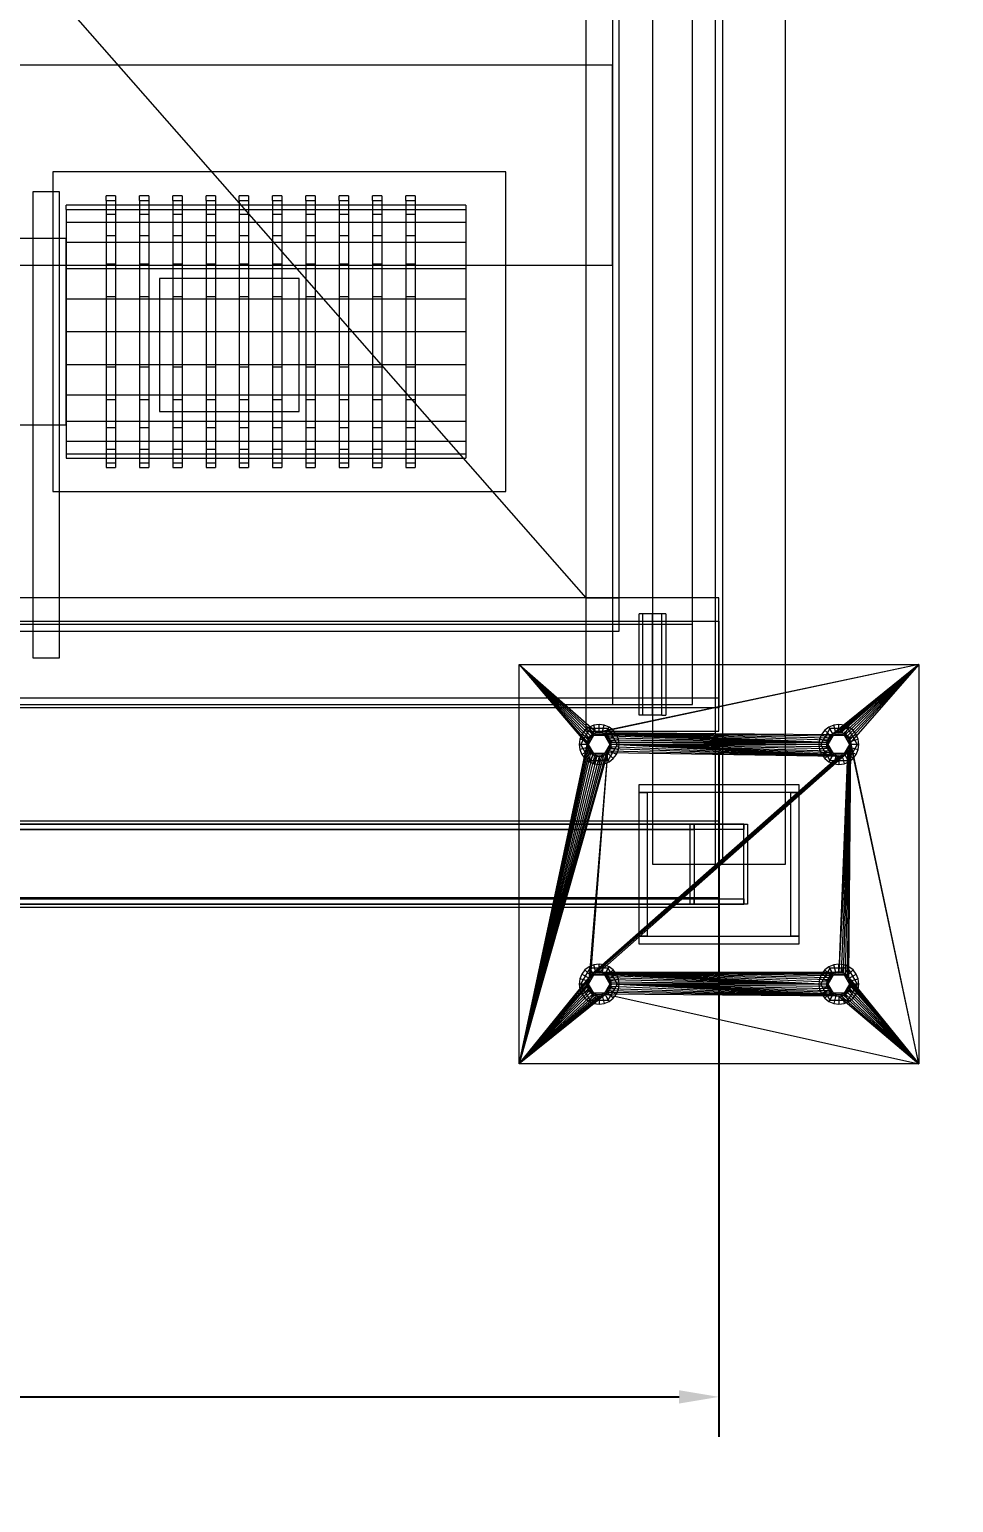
# Model space of a CAD drawing. Header units: millimetres. Extents: x -191664 to 191490, y -197311 to 10263.
# Drawn here: x 1332 to 2026, y -70429 to -69323 of the extents above; entities that cross this region are included whole.
import ezdxf

# ---------------------------------------------------------------- set-up
doc = ezdxf.new("R2010")
doc.units = ezdxf.units.MM
for name, color, linetype, lineweight in [('COTAS_O', 1, 'Continuous', 0), ('DET_dosificador_superior', 7, 'Continuous', 0), ('R15_COTAS_TRANSPORTE_P', 1, 'Continuous', 0)]:
    doc.layers.add(name, color=color, linetype=linetype, lineweight=lineweight)
doc.dimstyles.new('PLANTA_20', dxfattribs={"dimtxt": 50, "dimasz": 30, "dimexe": 30, "dimexo": 16, "dimgap": 20, "dimtad": 1, "dimtih": 1, "dimtoh": 1, "dimdec": 1, "dimzin": 0, "dimdsep": 46, "dimcen": 0.09, "dimadec": 0, "dimazin": 0, "dimtfac": 1, "dimtdec": 4, "dimtofl": 0, "dimtmove": 0, "dimatfit": 3, "dimfxl": 1, "dimtolj": 1, "dimtzin": 0, "dimarcsym": 0})

# ---------------------------------------------------------------- blocks, each defined once
blk = doc.blocks.new('*D53')
at = {"layer": 'COTAS_O', "color": 0, "lineweight": -2, "transparency": 16777216}
for p, q in [((150, -69866), (150, -70380)), ((1850, -69866), (1850, -70380)), ((180, -70350), (1820, -70350))]:
    blk.add_line(p, q, dxfattribs=at)
at = {"layer": 'COTAS_O', "color": 0, "transparency": 16777216}
for points in [[(180, -70345), (180, -70355), (150, -70350)], [(1820, -70345), (1820, -70355), (1850, -70350)]]:
    blk.add_solid(points, dxfattribs=at)
at = {"layer": 'Defpoints', "color": 0, "transparency": 16777216}
for p in [(150, -69850), (1850, -69850), (1850, -70350)]:
    blk.add_point(p, dxfattribs=at)
blk = doc.blocks.new('*D133')
at = {"layer": 'Defpoints', "color": 0, "transparency": 16777216}
for p in [(439.7, -194148), (217.9, -194406.1), (-500, -194490), (-500, -194490), (500, -194490)]:
    blk.add_point(p, dxfattribs=at)
at = {"layer": 'R15_COTAS_TRANSPORTE_P', "color": 0, "lineweight": -2, "transparency": 16777216}
blk.add_arc((-500, -194490), 722.8, 2.3783, 17.6217, dxfattribs=at)
at = {"layer": 'R15_COTAS_TRANSPORTE_P', "color": 0, "transparency": 16777216}
for points in [[(184.1, -194272.8), (193.6, -194269.6), (179.2, -194242.8)], [(227.1, -194459.9), (217.2, -194460.1), (222.8, -194490)]]:
    blk.add_solid(points, dxfattribs=at)

msp = doc.modelspace()

# ---------------------------------------------------------------- linework, layer by layer
at = {"layer": 'DET_dosificador_superior', "color": 8, "true_color": 0x667b86}
for p, q in [((1800, -68050), (1800, -69950)), ((1847.2, -68050), (1847.2, -69950)), ((1852.8, -69950), (1852.8, -68050)), ((1900, -69950), (1900, -68050)), ((150, -69767.5), (1850, -69767.5)), ((1850, -69767.5), (1850, -69832.5)), ((150, -69825), (1850, -69825)), ((1850, -69825), (1850, -69832.5)), ((1850, -69832.5), (150, -69832.5)), ((1790, -69896), (1790, -69890)), ((1790, -69890), (1910, -69890)), ((1910, -69890), (1910, -69896)), ((1910, -69896), (1790, -69896)), ((1790, -70004), (1790, -69896)), ((1790, -69896), (1796, -69896)), ((1796, -69896), (1796, -70004)), ((1904, -70004), (1904, -69896)), ((1904, -69896), (1910, -69896)), ((1910, -69896), (1910, -70004)), ((1828.48, -69920), (128.48, -69920)), ((131.35, -69920), (1831.35, -69920)), ((131.35, -69924), (1831.35, -69924)), ((150, -69917.5), (1850, -69917.5)), ((1868.65, -69920), (168.65, -69920)), ((1868.65, -69924), (168.65, -69924)), ((171.52, -69920), (1871.52, -69920)), ((1828.48, -69980), (1828.48, -69920)), ((1828.48, -69920), (1831.35, -69920)), ((1831.35, -69920), (1831.35, -69980)), ((1831.35, -69924), (1831.35, -69920)), ((1831.35, -69920), (1868.65, -69920)), ((1868.65, -69924), (1831.35, -69924)), ((1850, -69917.5), (1850, -69982.5)), ((1868.65, -69980), (1868.65, -69920)), ((1868.65, -69920), (1871.52, -69920)), ((1868.65, -69920), (1868.65, -69924)), ((1871.52, -69920), (1871.52, -69980)), ((1800, -69950), (1900, -69950)), ((1847.2, -69950), (1852.8, -69950)), ((128.48, -69980), (1828.48, -69980)), ((1831.35, -69976), (131.35, -69976)), ((1831.35, -69980), (131.35, -69980)), ((150, -69975), (1850, -69975)), ((1850, -69982.5), (150, -69982.5)), ((168.65, -69976), (1868.65, -69976)), ((168.65, -69980), (1868.65, -69980)), ((1871.52, -69980), (171.52, -69980)), ((1831.35, -69980), (1828.48, -69980)), ((1831.35, -69980), (1831.35, -69976)), ((1831.35, -69976), (1868.65, -69976)), ((1868.65, -69980), (1831.35, -69980)), ((1850, -69975), (1850, -69982.5)), ((1868.65, -69976), (1868.65, -69980)), ((1871.52, -69980), (1868.65, -69980)), ((1790, -70010), (1790, -70004)), ((1790, -70004), (1910, -70004)), ((1796, -70004), (1790, -70004)), ((1910, -70004), (1904, -70004)), ((1910, -70004), (1910, -70010)), ((1910, -70010), (1790, -70010))]:
    msp.add_line(p, q, dxfattribs=at)
at = {"layer": 'DET_dosificador_superior', "color": 253, "true_color": 0x9caaa6}
for p, q in [((1770, -68230), (1770, -69770)), ((1830, -69770), (1830, -68230)), ((1750, -68250), (1750, -69750)), ((1775, -69750), (1775, -68250)), ((1250, -69180), (1750, -69750)), ((1770, -69350), (230, -69350)), ((1770, -69500), (1770, -69350)), ((1690, -69430), (1350, -69430)), ((1350, -69430), (1350, -69670)), ((1690, -69670), (1690, -69430)), ((230, -69500), (1770, -69500)), ((1350, -69670), (1690, -69670)), ((1775, -69750), (225, -69750)), ((1750, -69750), (250, -69750)), ((1850, -69750), (1750, -69750)), ((1750, -69750), (1750, -69850)), ((1750, -69750), (1775, -69750)), ((1775, -69775), (1775, -69750)), ((1850, -69850), (1850, -69750)), ((1770, -69770), (230, -69770)), ((1830, -69770), (1770, -69770)), ((1770, -69770), (1770, -69830)), ((1792.93, -69762), (1790, -69762)), ((1790, -69838), (1790, -69762)), ((1800, -69762), (1792.93, -69762)), ((1792.93, -69838), (1792.93, -69762)), ((1807.07, -69762), (1800, -69762)), ((1800, -69838), (1800, -69762)), ((1810, -69762), (1807.07, -69762)), ((1807.07, -69838), (1807.07, -69762)), ((1810, -69762), (1810, -69838)), ((1830, -69830), (1830, -69770)), ((225, -69775), (1775, -69775)), ((230, -69830), (1770, -69830)), ((1770, -69830), (1830, -69830)), ((1792.93, -69838), (1790, -69838)), ((1800, -69838), (1792.93, -69838)), ((1807.07, -69838), (1800, -69838)), ((1807.07, -69838), (1810, -69838)), ((1750, -69850), (1850, -69850))]:
    msp.add_line(p, q, dxfattribs=at)
at = {"layer": 'DET_dosificador_superior', "color": 132, "true_color": 0x06bec7}
for p, q in [((1355, -69445), (1335, -69445)), ((1335, -69445), (1335, -69795)), ((1355, -69795), (1355, -69445)), ((1390, -69451.48), (1390, -69448)), ((1397, -69448), (1390, -69448)), ((1390, -69451.48), (1390, -69461.67)), ((1390, -69451.48), (1397, -69451.48)), ((1397, -69448), (1397, -69451.48)), ((1397, -69451.48), (1397, -69461.67)), ((1415, -69451.48), (1415, -69448)), ((1422, -69448), (1415, -69448)), ((1415, -69451.48), (1415, -69461.67)), ((1415, -69451.48), (1422, -69451.48)), ((1422, -69448), (1422, -69451.48)), ((1422, -69451.48), (1422, -69461.67)), ((1440, -69451.48), (1440, -69448)), ((1447, -69448), (1440, -69448)), ((1440, -69451.48), (1440, -69461.67)), ((1440, -69451.48), (1447, -69451.48)), ((1447, -69448), (1447, -69451.48)), ((1447, -69451.48), (1447, -69461.67)), ((1465, -69451.48), (1465, -69448)), ((1472, -69448), (1465, -69448)), ((1465, -69451.48), (1465, -69461.67)), ((1465, -69451.48), (1472, -69451.48)), ((1472, -69448), (1472, -69451.48)), ((1472, -69451.48), (1472, -69461.67)), ((1490, -69451.48), (1490, -69448)), ((1497, -69448), (1490, -69448)), ((1490, -69451.48), (1490, -69461.67)), ((1490, -69451.48), (1497, -69451.48)), ((1497, -69448), (1497, -69451.48)), ((1497, -69451.48), (1497, -69461.67)), ((1515, -69451.48), (1515, -69448)), ((1522, -69448), (1515, -69448)), ((1515, -69451.48), (1515, -69461.67)), ((1515, -69451.48), (1522, -69451.48)), ((1522, -69448), (1522, -69451.48)), ((1522, -69451.48), (1522, -69461.67)), ((1540, -69451.48), (1540, -69448)), ((1547, -69448), (1540, -69448)), ((1540, -69451.48), (1540, -69461.67)), ((1540, -69451.48), (1547, -69451.48)), ((1547, -69448), (1547, -69451.48)), ((1547, -69451.48), (1547, -69461.67)), ((1565, -69451.48), (1565, -69448)), ((1572, -69448), (1565, -69448)), ((1565, -69451.48), (1565, -69461.67)), ((1565, -69451.48), (1572, -69451.48)), ((1572, -69448), (1572, -69451.48)), ((1572, -69451.48), (1572, -69461.67)), ((1590, -69451.48), (1590, -69448)), ((1597, -69448), (1590, -69448)), ((1590, -69451.48), (1590, -69461.67)), ((1590, -69451.48), (1597, -69451.48)), ((1597, -69448), (1597, -69451.48)), ((1597, -69451.48), (1597, -69461.67)), ((1615, -69451.48), (1615, -69448)), ((1622, -69448), (1615, -69448)), ((1615, -69451.48), (1615, -69461.67)), ((1615, -69451.48), (1622, -69451.48)), ((1622, -69448), (1622, -69451.48)), ((1622, -69451.48), (1622, -69461.67)), ((1360, -69458.24), (1360, -69455)), ((1660, -69455), (1360, -69455)), ((1360, -69458.24), (1360, -69467.73)), ((1360, -69458.24), (1660, -69458.24)), ((1390, -69461.67), (1390, -69477.88)), ((1390, -69461.67), (1397, -69461.67)), ((1397, -69461.67), (1397, -69477.88)), ((1415, -69461.67), (1415, -69477.88)), ((1415, -69461.67), (1422, -69461.67)), ((1422, -69461.67), (1422, -69477.88)), ((1440, -69461.67), (1440, -69477.88)), ((1440, -69461.67), (1447, -69461.67)), ((1447, -69461.67), (1447, -69477.88)), ((1465, -69461.67), (1465, -69477.88)), ((1465, -69461.67), (1472, -69461.67)), ((1472, -69461.67), (1472, -69477.88)), ((1490, -69461.67), (1490, -69477.88)), ((1490, -69461.67), (1497, -69461.67)), ((1497, -69461.67), (1497, -69477.88)), ((1515, -69461.67), (1515, -69477.88)), ((1515, -69461.67), (1522, -69461.67)), ((1522, -69461.67), (1522, -69477.88)), ((1540, -69461.67), (1540, -69477.88)), ((1540, -69461.67), (1547, -69461.67)), ((1547, -69461.67), (1547, -69477.88)), ((1565, -69461.67), (1565, -69477.88)), ((1565, -69461.67), (1572, -69461.67)), ((1572, -69461.67), (1572, -69477.88)), ((1590, -69461.67), (1590, -69477.88)), ((1590, -69461.67), (1597, -69461.67)), ((1597, -69461.67), (1597, -69477.88)), ((1615, -69461.67), (1615, -69477.88)), ((1615, -69461.67), (1622, -69461.67)), ((1622, -69461.67), (1622, -69477.88)), ((1660, -69455), (1660, -69458.24)), ((1660, -69458.24), (1660, -69467.73)), ((1360, -69467.73), (1360, -69482.82)), ((1360, -69467.73), (1660, -69467.73)), ((1660, -69467.73), (1660, -69482.82)), ((1360, -69480), (1305, -69480)), ((1360, -69620), (1360, -69480)), ((1360, -69482.82), (1360, -69502.5)), ((1360, -69482.82), (1660, -69482.82)), ((1390, -69477.88), (1390, -69499)), ((1390, -69477.88), (1397, -69477.88)), ((1397, -69477.88), (1397, -69499)), ((1415, -69477.88), (1415, -69499)), ((1415, -69477.88), (1422, -69477.88)), ((1422, -69477.88), (1422, -69499)), ((1440, -69477.88), (1440, -69499)), ((1440, -69477.88), (1447, -69477.88)), ((1447, -69477.88), (1447, -69499)), ((1465, -69477.88), (1465, -69499)), ((1465, -69477.88), (1472, -69477.88)), ((1472, -69477.88), (1472, -69499)), ((1490, -69477.88), (1490, -69499)), ((1490, -69477.88), (1497, -69477.88)), ((1497, -69477.88), (1497, -69499)), ((1515, -69477.88), (1515, -69499)), ((1515, -69477.88), (1522, -69477.88)), ((1522, -69477.88), (1522, -69499)), ((1540, -69477.88), (1540, -69499)), ((1540, -69477.88), (1547, -69477.88)), ((1547, -69477.88), (1547, -69499)), ((1565, -69477.88), (1565, -69499)), ((1565, -69477.88), (1572, -69477.88)), ((1572, -69477.88), (1572, -69499)), ((1590, -69477.88), (1590, -69499)), ((1590, -69477.88), (1597, -69477.88)), ((1597, -69477.88), (1597, -69499)), ((1615, -69477.88), (1615, -69499)), ((1615, -69477.88), (1622, -69477.88)), ((1622, -69477.88), (1622, -69499)), ((1660, -69482.82), (1660, -69502.5)), ((1360, -69502.5), (1360, -69525.41)), ((1360, -69502.5), (1660, -69502.5)), ((1390, -69499), (1390, -69523.6)), ((1390, -69499), (1397, -69499)), ((1397, -69499), (1397, -69523.6)), ((1415, -69499), (1415, -69523.6)), ((1415, -69499), (1422, -69499)), ((1422, -69499), (1422, -69523.6)), ((1440, -69499), (1440, -69523.6)), ((1440, -69499), (1447, -69499)), ((1447, -69499), (1447, -69523.6)), ((1465, -69499), (1465, -69523.6)), ((1465, -69499), (1472, -69499)), ((1472, -69499), (1472, -69523.6)), ((1490, -69499), (1490, -69523.6)), ((1490, -69499), (1497, -69499)), ((1497, -69499), (1497, -69523.6)), ((1515, -69499), (1515, -69523.6)), ((1515, -69499), (1522, -69499)), ((1522, -69499), (1522, -69523.6)), ((1540, -69499), (1540, -69523.6)), ((1540, -69499), (1547, -69499)), ((1547, -69499), (1547, -69523.6)), ((1565, -69499), (1565, -69523.6)), ((1565, -69499), (1572, -69499)), ((1572, -69499), (1572, -69523.6)), ((1590, -69499), (1590, -69523.6)), ((1590, -69499), (1597, -69499)), ((1597, -69499), (1597, -69523.6)), ((1615, -69499), (1615, -69523.6)), ((1615, -69499), (1622, -69499)), ((1622, -69499), (1622, -69523.6)), ((1660, -69502.5), (1660, -69525.41)), ((1535, -69510), (1430, -69510)), ((1430, -69510), (1430, -69610)), ((1535, -69610), (1535, -69510)), ((1360, -69525.41), (1360, -69550)), ((1360, -69525.41), (1660, -69525.41)), ((1390, -69523.6), (1390, -69550)), ((1390, -69523.6), (1397, -69523.6)), ((1397, -69523.6), (1397, -69550)), ((1415, -69523.6), (1415, -69550)), ((1415, -69523.6), (1422, -69523.6)), ((1422, -69523.6), (1422, -69550)), ((1440, -69523.6), (1440, -69550)), ((1440, -69523.6), (1447, -69523.6)), ((1447, -69523.6), (1447, -69550)), ((1465, -69523.6), (1465, -69550)), ((1465, -69523.6), (1472, -69523.6)), ((1472, -69523.6), (1472, -69550)), ((1490, -69523.6), (1490, -69550)), ((1490, -69523.6), (1497, -69523.6)), ((1497, -69523.6), (1497, -69550)), ((1515, -69523.6), (1515, -69550)), ((1515, -69523.6), (1522, -69523.6)), ((1522, -69523.6), (1522, -69550)), ((1540, -69523.6), (1540, -69550)), ((1540, -69523.6), (1547, -69523.6)), ((1547, -69523.6), (1547, -69550)), ((1565, -69523.6), (1565, -69550)), ((1565, -69523.6), (1572, -69523.6)), ((1572, -69523.6), (1572, -69550)), ((1590, -69523.6), (1590, -69550)), ((1590, -69523.6), (1597, -69523.6)), ((1597, -69523.6), (1597, -69550)), ((1615, -69523.6), (1615, -69550)), ((1615, -69523.6), (1622, -69523.6)), ((1622, -69523.6), (1622, -69550)), ((1660, -69525.41), (1660, -69550)), ((1360, -69550), (1360, -69574.59)), ((1360, -69550), (1660, -69550)), ((1390, -69550), (1390, -69576.4)), ((1390, -69550), (1397, -69550)), ((1397, -69550), (1397, -69576.4)), ((1415, -69550), (1415, -69576.4)), ((1415, -69550), (1422, -69550)), ((1422, -69550), (1422, -69576.4)), ((1440, -69550), (1440, -69576.4)), ((1440, -69550), (1447, -69550)), ((1447, -69550), (1447, -69576.4)), ((1465, -69550), (1465, -69576.4)), ((1465, -69550), (1472, -69550)), ((1472, -69550), (1472, -69576.4)), ((1490, -69550), (1490, -69576.4)), ((1490, -69550), (1497, -69550)), ((1497, -69550), (1497, -69576.4)), ((1515, -69550), (1515, -69576.4)), ((1515, -69550), (1522, -69550)), ((1522, -69550), (1522, -69576.4)), ((1540, -69550), (1540, -69576.4)), ((1540, -69550), (1547, -69550)), ((1547, -69550), (1547, -69576.4)), ((1565, -69550), (1565, -69576.4)), ((1565, -69550), (1572, -69550)), ((1572, -69550), (1572, -69576.4)), ((1590, -69550), (1590, -69576.4)), ((1590, -69550), (1597, -69550)), ((1597, -69550), (1597, -69576.4)), ((1615, -69550), (1615, -69576.4)), ((1615, -69550), (1622, -69550)), ((1622, -69550), (1622, -69576.4)), ((1660, -69550), (1660, -69574.59)), ((1360, -69574.59), (1360, -69597.5)), ((1360, -69574.59), (1660, -69574.59)), ((1390, -69576.4), (1390, -69601)), ((1390, -69576.4), (1397, -69576.4)), ((1397, -69576.4), (1397, -69601)), ((1415, -69576.4), (1415, -69601)), ((1415, -69576.4), (1422, -69576.4)), ((1422, -69576.4), (1422, -69601)), ((1440, -69576.4), (1440, -69601)), ((1440, -69576.4), (1447, -69576.4)), ((1447, -69576.4), (1447, -69601)), ((1465, -69576.4), (1465, -69601)), ((1465, -69576.4), (1472, -69576.4)), ((1472, -69576.4), (1472, -69601)), ((1490, -69576.4), (1490, -69601)), ((1490, -69576.4), (1497, -69576.4)), ((1497, -69576.4), (1497, -69601)), ((1515, -69576.4), (1515, -69601)), ((1515, -69576.4), (1522, -69576.4)), ((1522, -69576.4), (1522, -69601)), ((1540, -69576.4), (1540, -69601)), ((1540, -69576.4), (1547, -69576.4)), ((1547, -69576.4), (1547, -69601)), ((1565, -69576.4), (1565, -69601)), ((1565, -69576.4), (1572, -69576.4)), ((1572, -69576.4), (1572, -69601)), ((1590, -69576.4), (1590, -69601)), ((1590, -69576.4), (1597, -69576.4)), ((1597, -69576.4), (1597, -69601)), ((1615, -69576.4), (1615, -69601)), ((1615, -69576.4), (1622, -69576.4)), ((1622, -69576.4), (1622, -69601)), ((1660, -69574.59), (1660, -69597.5)), ((1360, -69597.5), (1360, -69617.18)), ((1360, -69597.5), (1660, -69597.5)), ((1390, -69601), (1390, -69622.12)), ((1390, -69601), (1397, -69601)), ((1397, -69601), (1397, -69622.12)), ((1415, -69601), (1415, -69622.12)), ((1415, -69601), (1422, -69601)), ((1422, -69601), (1422, -69622.12)), ((1440, -69601), (1440, -69622.12)), ((1440, -69601), (1447, -69601)), ((1447, -69601), (1447, -69622.12)), ((1465, -69601), (1465, -69622.12)), ((1465, -69601), (1472, -69601)), ((1472, -69601), (1472, -69622.12)), ((1490, -69601), (1490, -69622.12)), ((1490, -69601), (1497, -69601)), ((1497, -69601), (1497, -69622.12)), ((1515, -69601), (1515, -69622.12)), ((1515, -69601), (1522, -69601)), ((1522, -69601), (1522, -69622.12)), ((1540, -69601), (1540, -69622.12)), ((1540, -69601), (1547, -69601)), ((1547, -69601), (1547, -69622.12)), ((1565, -69601), (1565, -69622.12)), ((1565, -69601), (1572, -69601)), ((1572, -69601), (1572, -69622.12)), ((1590, -69601), (1590, -69622.12)), ((1590, -69601), (1597, -69601)), ((1597, -69601), (1597, -69622.12)), ((1615, -69601), (1615, -69622.12)), ((1615, -69601), (1622, -69601)), ((1622, -69601), (1622, -69622.12)), ((1660, -69597.5), (1660, -69617.18)), ((1360, -69617.18), (1360, -69632.27)), ((1360, -69617.18), (1660, -69617.18)), ((1430, -69610), (1535, -69610)), ((1660, -69617.18), (1660, -69632.27)), ((1305, -69620), (1360, -69620)), ((1390, -69622.12), (1390, -69638.33)), ((1390, -69622.12), (1397, -69622.12)), ((1397, -69622.12), (1397, -69638.33)), ((1415, -69622.12), (1415, -69638.33)), ((1415, -69622.12), (1422, -69622.12)), ((1422, -69622.12), (1422, -69638.33)), ((1440, -69622.12), (1440, -69638.33)), ((1440, -69622.12), (1447, -69622.12)), ((1447, -69622.12), (1447, -69638.33)), ((1465, -69622.12), (1465, -69638.33)), ((1465, -69622.12), (1472, -69622.12)), ((1472, -69622.12), (1472, -69638.33)), ((1490, -69622.12), (1490, -69638.33)), ((1490, -69622.12), (1497, -69622.12)), ((1497, -69622.12), (1497, -69638.33)), ((1515, -69622.12), (1515, -69638.33)), ((1515, -69622.12), (1522, -69622.12)), ((1522, -69622.12), (1522, -69638.33)), ((1540, -69622.12), (1540, -69638.33)), ((1540, -69622.12), (1547, -69622.12)), ((1547, -69622.12), (1547, -69638.33)), ((1565, -69622.12), (1565, -69638.33)), ((1565, -69622.12), (1572, -69622.12)), ((1572, -69622.12), (1572, -69638.33)), ((1590, -69622.12), (1590, -69638.33)), ((1590, -69622.12), (1597, -69622.12)), ((1597, -69622.12), (1597, -69638.33)), ((1615, -69622.12), (1615, -69638.33)), ((1615, -69622.12), (1622, -69622.12)), ((1622, -69622.12), (1622, -69638.33)), ((1360, -69632.27), (1360, -69641.76)), ((1360, -69632.27), (1660, -69632.27)), ((1390, -69638.33), (1390, -69648.52)), ((1390, -69638.33), (1397, -69638.33)), ((1397, -69638.33), (1397, -69648.52)), ((1415, -69638.33), (1415, -69648.52)), ((1415, -69638.33), (1422, -69638.33)), ((1422, -69638.33), (1422, -69648.52)), ((1440, -69638.33), (1440, -69648.52)), ((1440, -69638.33), (1447, -69638.33)), ((1447, -69638.33), (1447, -69648.52)), ((1465, -69638.33), (1465, -69648.52)), ((1465, -69638.33), (1472, -69638.33)), ((1472, -69638.33), (1472, -69648.52)), ((1490, -69638.33), (1490, -69648.52)), ((1490, -69638.33), (1497, -69638.33)), ((1497, -69638.33), (1497, -69648.52)), ((1515, -69638.33), (1515, -69648.52)), ((1515, -69638.33), (1522, -69638.33)), ((1522, -69638.33), (1522, -69648.52)), ((1540, -69638.33), (1540, -69648.52)), ((1540, -69638.33), (1547, -69638.33)), ((1547, -69638.33), (1547, -69648.52)), ((1565, -69638.33), (1565, -69648.52)), ((1565, -69638.33), (1572, -69638.33)), ((1572, -69638.33), (1572, -69648.52)), ((1590, -69638.33), (1590, -69648.52)), ((1590, -69638.33), (1597, -69638.33)), ((1597, -69638.33), (1597, -69648.52)), ((1615, -69638.33), (1615, -69648.52)), ((1615, -69638.33), (1622, -69638.33)), ((1622, -69638.33), (1622, -69648.52)), ((1660, -69632.27), (1660, -69641.76)), ((1360, -69641.76), (1360, -69645)), ((1360, -69641.76), (1660, -69641.76)), ((1360, -69645), (1660, -69645)), ((1390, -69648.52), (1390, -69652)), ((1390, -69648.52), (1397, -69648.52)), ((1397, -69648.52), (1397, -69652)), ((1415, -69648.52), (1415, -69652)), ((1415, -69648.52), (1422, -69648.52)), ((1422, -69648.52), (1422, -69652)), ((1440, -69648.52), (1440, -69652)), ((1440, -69648.52), (1447, -69648.52)), ((1447, -69648.52), (1447, -69652)), ((1465, -69648.52), (1465, -69652)), ((1465, -69648.52), (1472, -69648.52)), ((1472, -69648.52), (1472, -69652)), ((1490, -69648.52), (1490, -69652)), ((1490, -69648.52), (1497, -69648.52)), ((1497, -69648.52), (1497, -69652)), ((1515, -69648.52), (1515, -69652)), ((1515, -69648.52), (1522, -69648.52)), ((1522, -69648.52), (1522, -69652)), ((1540, -69648.52), (1540, -69652)), ((1540, -69648.52), (1547, -69648.52)), ((1547, -69648.52), (1547, -69652)), ((1565, -69648.52), (1565, -69652)), ((1565, -69648.52), (1572, -69648.52)), ((1572, -69648.52), (1572, -69652)), ((1590, -69648.52), (1590, -69652)), ((1590, -69648.52), (1597, -69648.52)), ((1597, -69648.52), (1597, -69652)), ((1615, -69648.52), (1615, -69652)), ((1615, -69648.52), (1622, -69648.52)), ((1622, -69648.52), (1622, -69652)), ((1660, -69641.76), (1660, -69645)), ((1390, -69652), (1397, -69652)), ((1415, -69652), (1422, -69652)), ((1440, -69652), (1447, -69652)), ((1465, -69652), (1472, -69652)), ((1490, -69652), (1497, -69652)), ((1515, -69652), (1522, -69652)), ((1540, -69652), (1547, -69652)), ((1565, -69652), (1572, -69652)), ((1590, -69652), (1597, -69652)), ((1615, -69652), (1622, -69652)), ((1335, -69795), (1355, -69795))]:
    msp.add_line(p, q, dxfattribs=at)
at = {"layer": 'DET_dosificador_superior', "color": 252, "true_color": 0x82929a}
for p, q in [((1700, -70100), (1700, -69800)), ((1700, -69800), (1751, -69860)), ((1700, -69800), (1751.17, -69858.24)), ((1700, -69800), (1751.69, -69856.56)), ((1700, -69800), (1752.52, -69855)), ((1700, -69800), (1753.64, -69853.64)), ((1700, -69800), (1755, -69852.52)), ((1700, -69800), (1756.56, -69851.69)), ((1700, -69800), (1758.24, -69851.17)), ((1700, -69800), (2000, -69800)), ((2000, -69800), (1758.24, -69851.17)), ((2000, -69800), (1760, -69851)), ((2000, -69800), (1935, -69852.52)), ((2000, -69800), (1936.56, -69851.69)), ((2000, -69800), (1938.24, -69851.17)), ((2000, -69800), (1940, -69851)), ((2000, -69800), (1941.76, -69851.17)), ((2000, -69800), (1943.44, -69851.69)), ((2000, -69800), (1945, -69852.52)), ((2000, -69800), (1946.36, -69853.64)), ((2000, -69800), (1947.48, -69855)), ((2000, -69800), (1948.31, -69856.56)), ((2000, -69800), (1948.83, -69858.24)), ((2000, -69800), (2000, -70100)), ((1700, -70100), (1751, -69860)), ((1751.17, -69858.24), (1751, -69860)), ((1751, -69860), (1751.17, -69861.76)), ((1751.69, -69856.56), (1751.17, -69858.24)), ((1752.52, -69855), (1751.69, -69856.56)), ((1753.64, -69853.64), (1752.52, -69855)), ((1755, -69852.52), (1753.64, -69853.64)), ((1756.56, -69851.69), (1755, -69852.52)), ((1758.24, -69851.17), (1756.56, -69851.69)), ((1760, -69851), (1758.24, -69851.17)), ((1761.76, -69851.17), (1760, -69851)), ((1760, -69851), (1931.17, -69858.24)), ((1760, -69851), (1931.69, -69856.56)), ((1760, -69851), (1932.52, -69855)), ((1760, -69851), (1933.64, -69853.64)), ((1760, -69851), (1935, -69852.52)), ((1763.44, -69851.69), (1761.76, -69851.17)), ((1761.76, -69851.17), (1931.17, -69858.24)), ((1765, -69852.52), (1763.44, -69851.69)), ((1763.44, -69851.69), (1931.17, -69858.24)), ((1766.36, -69853.64), (1765, -69852.52)), ((1765, -69852.52), (1931.17, -69858.24)), ((1767.48, -69855), (1766.36, -69853.64)), ((1766.36, -69853.64), (1931.17, -69858.24)), ((1768.31, -69856.56), (1767.48, -69855)), ((1767.48, -69855), (1931.17, -69858.24)), ((1768.83, -69858.24), (1768.31, -69856.56)), ((1768.31, -69856.56), (1931.17, -69858.24)), ((1769, -69860), (1768.83, -69858.24)), ((1768.83, -69858.24), (1931.17, -69858.24)), ((1768.83, -69861.76), (1769, -69860)), ((1769, -69860), (1931.17, -69858.24)), ((1931, -69860), (1769, -69860)), ((1931.17, -69861.76), (1769, -69860)), ((1931.69, -69863.44), (1769, -69860)), ((1932.52, -69865), (1769, -69860)), ((1933.64, -69866.36), (1769, -69860)), ((1935, -69867.48), (1769, -69860)), ((1936.56, -69868.31), (1769, -69860)), ((1938.24, -69868.83), (1769, -69860)), ((1940, -69869), (1769, -69860)), ((1931.17, -69858.24), (1931, -69860)), ((1931, -69860), (1931.17, -69861.76)), ((1931.69, -69856.56), (1931.17, -69858.24)), ((1932.52, -69855), (1931.69, -69856.56)), ((1933.64, -69853.64), (1932.52, -69855)), ((1935, -69852.52), (1933.64, -69853.64)), ((1936.56, -69851.69), (1935, -69852.52)), ((1938.24, -69851.17), (1936.56, -69851.69)), ((1940, -69851), (1938.24, -69851.17)), ((1941.76, -69851.17), (1940, -69851)), ((1949, -69860), (1940, -70031)), ((1943.44, -69851.69), (1941.76, -69851.17)), ((1949, -69860), (1941.76, -70031.17)), ((1945, -69852.52), (1943.44, -69851.69)), ((1943.44, -70031.69), (1949, -69860)), ((1946.36, -69853.64), (1945, -69852.52)), ((1945, -70032.52), (1949, -69860)), ((1947.48, -69855), (1946.36, -69853.64)), ((1946.36, -70033.64), (1949, -69860)), ((1948.31, -69856.56), (1947.48, -69855)), ((1947.48, -70035), (1949, -69860)), ((1948.83, -69858.24), (1948.31, -69856.56)), ((2000, -70100), (1948.83, -69858.24)), ((1949, -69860), (1948.83, -69858.24)), ((1948.83, -69861.76), (1949, -69860)), ((2000, -70100), (1949, -69860)), ((1751.17, -69861.76), (1700, -70100)), ((1751.69, -69863.44), (1700, -70100)), ((1752.52, -69865), (1700, -70100)), ((1753.64, -69866.36), (1700, -70100)), ((1766.36, -69866.36), (1700, -70100)), ((1755, -69867.48), (1700, -70100)), ((1765, -69867.48), (1700, -70100)), ((1756.56, -69868.31), (1700, -70100)), ((1763.44, -69868.31), (1700, -70100)), ((1758.24, -69868.83), (1700, -70100)), ((1761.76, -69868.83), (1700, -70100)), ((1760, -69869), (1700, -70100)), ((1751.17, -69861.76), (1751.69, -69863.44)), ((1751.69, -69863.44), (1752.52, -69865)), ((1752.52, -69865), (1753.64, -69866.36)), ((1766.36, -69866.36), (1752.52, -70035)), ((1753.64, -69866.36), (1755, -69867.48)), ((1766.36, -69866.36), (1753.64, -70033.64)), ((1946.36, -69866.36), (1753.64, -70033.64)), ((1945, -69867.48), (1753.64, -70033.64)), ((1943.44, -69868.31), (1753.64, -70033.64)), ((1941.76, -69868.83), (1753.64, -70033.64)), ((1940, -69869), (1753.64, -70033.64)), ((1946.36, -69866.36), (1755, -70032.52)), ((1755, -69867.48), (1756.56, -69868.31)), ((1946.36, -69866.36), (1756.56, -70031.69)), ((1756.56, -69868.31), (1758.24, -69868.83)), ((1946.36, -69866.36), (1758.24, -70031.17)), ((1758.24, -69868.83), (1760, -69869)), ((1946.36, -69866.36), (1760, -70031)), ((1760, -69869), (1761.76, -69868.83)), ((1761.76, -69868.83), (1763.44, -69868.31)), ((1763.44, -69868.31), (1765, -69867.48)), ((1765, -69867.48), (1766.36, -69866.36)), ((1766.36, -69866.36), (1767.48, -69865)), ((1940, -69869), (1766.36, -69866.36)), ((1767.48, -69865), (1768.31, -69863.44)), ((1940, -69869), (1767.48, -69865)), ((1768.31, -69863.44), (1768.83, -69861.76)), ((1940, -69869), (1768.31, -69863.44)), ((1940, -69869), (1768.83, -69861.76)), ((1931.17, -69861.76), (1931.69, -69863.44)), ((1931.69, -69863.44), (1932.52, -69865)), ((1932.52, -69865), (1933.64, -69866.36)), ((1933.64, -69866.36), (1935, -69867.48)), ((1935, -69867.48), (1936.56, -69868.31)), ((1936.56, -69868.31), (1938.24, -69868.83)), ((1938.24, -69868.83), (1940, -69869)), ((1948.83, -69861.76), (1940, -70031)), ((1948.31, -69863.44), (1940, -70031)), ((1947.48, -69865), (1940, -70031)), ((1946.36, -69866.36), (1940, -70031)), ((1940, -69869), (1941.76, -69868.83)), ((1941.76, -69868.83), (1943.44, -69868.31)), ((1943.44, -69868.31), (1945, -69867.48)), ((1945, -69867.48), (1946.36, -69866.36)), ((1946.36, -69866.36), (1947.48, -69865)), ((1947.48, -69865), (1948.31, -69863.44)), ((1948.31, -69863.44), (1948.83, -69861.76)), ((1700, -70100), (1752.52, -70035)), ((1700, -70100), (1751.69, -70036.56)), ((1700, -70100), (1751.17, -70038.24)), ((1751.17, -70038.24), (1751, -70040)), ((1751.69, -70036.56), (1751.17, -70038.24)), ((1752.52, -70035), (1751.69, -70036.56)), ((1753.64, -70033.64), (1752.52, -70035)), ((1755, -70032.52), (1753.64, -70033.64)), ((1756.56, -70031.69), (1755, -70032.52)), ((1758.24, -70031.17), (1756.56, -70031.69)), ((1760, -70031), (1758.24, -70031.17)), ((1761.76, -70031.17), (1760, -70031)), ((1760, -70031), (1931, -70040)), ((1760, -70031), (1931.17, -70038.24)), ((1760, -70031), (1931.69, -70036.56)), ((1760, -70031), (1932.52, -70035)), ((1760, -70031), (1933.64, -70033.64)), ((1760, -70031), (1935, -70032.52)), ((1760, -70031), (1936.56, -70031.69)), ((1760, -70031), (1938.24, -70031.17)), ((1760, -70031), (1940, -70031)), ((1763.44, -70031.69), (1761.76, -70031.17)), ((1761.76, -70031.17), (1931, -70040)), ((1765, -70032.52), (1763.44, -70031.69)), ((1763.44, -70031.69), (1931, -70040)), ((1766.36, -70033.64), (1765, -70032.52)), ((1765, -70032.52), (1931, -70040)), ((1767.48, -70035), (1766.36, -70033.64)), ((1766.36, -70033.64), (1931, -70040)), ((1768.31, -70036.56), (1767.48, -70035)), ((1767.48, -70035), (1931, -70040)), ((1768.83, -70038.24), (1768.31, -70036.56)), ((1768.31, -70036.56), (1931, -70040)), ((1769, -70040), (1768.83, -70038.24)), ((1768.83, -70038.24), (1931, -70040)), ((1931.17, -70038.24), (1931, -70040)), ((1931.69, -70036.56), (1931.17, -70038.24)), ((1932.52, -70035), (1931.69, -70036.56)), ((1933.64, -70033.64), (1932.52, -70035)), ((1935, -70032.52), (1933.64, -70033.64)), ((1936.56, -70031.69), (1935, -70032.52)), ((1938.24, -70031.17), (1936.56, -70031.69)), ((1940, -70031), (1938.24, -70031.17)), ((1941.76, -70031.17), (1940, -70031)), ((1943.44, -70031.69), (1941.76, -70031.17)), ((1945, -70032.52), (1943.44, -70031.69)), ((1946.36, -70033.64), (1945, -70032.52)), ((1947.48, -70035), (1946.36, -70033.64)), ((1948.31, -70036.56), (1947.48, -70035)), ((1947.48, -70035), (2000, -70100)), ((1948.83, -70038.24), (1948.31, -70036.56)), ((1948.31, -70036.56), (2000, -70100)), ((1949, -70040), (1948.83, -70038.24)), ((1948.83, -70038.24), (2000, -70100)), ((1751, -70040), (1700, -70100)), ((1751.17, -70041.76), (1700, -70100)), ((1751.69, -70043.44), (1700, -70100)), ((1752.52, -70045), (1700, -70100)), ((1753.64, -70046.36), (1700, -70100)), ((1755, -70047.48), (1700, -70100)), ((1765, -70047.48), (1700, -70100)), ((1756.56, -70048.31), (1700, -70100)), ((1763.44, -70048.31), (1700, -70100)), ((1758.24, -70048.83), (1700, -70100)), ((1761.76, -70048.83), (1700, -70100)), ((1760, -70049), (1700, -70100)), ((1751, -70040), (1751.17, -70041.76)), ((1751.17, -70041.76), (1751.69, -70043.44)), ((1751.69, -70043.44), (1752.52, -70045)), ((1752.52, -70045), (1753.64, -70046.36)), ((1753.64, -70046.36), (1755, -70047.48)), ((1755, -70047.48), (1756.56, -70048.31)), ((1756.56, -70048.31), (1758.24, -70048.83)), ((1758.24, -70048.83), (1760, -70049)), ((1760, -70049), (1761.76, -70048.83)), ((1761.76, -70048.83), (1763.44, -70048.31)), ((1763.44, -70048.31), (1765, -70047.48)), ((1765, -70047.48), (1766.36, -70046.36)), ((1765, -70047.48), (2000, -70100)), ((1940, -70049), (1765, -70047.48)), ((1766.36, -70046.36), (1767.48, -70045)), ((1940, -70049), (1766.36, -70046.36)), ((1767.48, -70045), (1768.31, -70043.44)), ((1940, -70049), (1767.48, -70045)), ((1768.31, -70043.44), (1768.83, -70041.76)), ((1940, -70049), (1768.31, -70043.44)), ((1768.83, -70041.76), (1769, -70040)), ((1940, -70049), (1768.83, -70041.76)), ((1931, -70040), (1769, -70040)), ((1931.17, -70041.76), (1769, -70040)), ((1931.69, -70043.44), (1769, -70040)), ((1932.52, -70045), (1769, -70040)), ((1933.64, -70046.36), (1769, -70040)), ((1935, -70047.48), (1769, -70040)), ((1936.56, -70048.31), (1769, -70040)), ((1938.24, -70048.83), (1769, -70040)), ((1940, -70049), (1769, -70040)), ((1931, -70040), (1931.17, -70041.76)), ((1931.17, -70041.76), (1931.69, -70043.44)), ((1931.69, -70043.44), (1932.52, -70045)), ((1932.52, -70045), (1933.64, -70046.36)), ((1933.64, -70046.36), (1935, -70047.48)), ((1935, -70047.48), (1936.56, -70048.31)), ((1936.56, -70048.31), (1938.24, -70048.83)), ((1938.24, -70048.83), (1940, -70049)), ((1940, -70049), (1941.76, -70048.83)), ((1940, -70049), (2000, -70100)), ((1941.76, -70048.83), (1943.44, -70048.31)), ((1941.76, -70048.83), (2000, -70100)), ((1943.44, -70048.31), (1945, -70047.48)), ((1943.44, -70048.31), (2000, -70100)), ((1945, -70047.48), (1946.36, -70046.36)), ((1945, -70047.48), (2000, -70100)), ((1946.36, -70046.36), (1947.48, -70045)), ((1946.36, -70046.36), (2000, -70100)), ((1947.48, -70045), (1948.31, -70043.44)), ((1947.48, -70045), (2000, -70100)), ((1948.31, -70043.44), (1948.83, -70041.76)), ((1948.31, -70043.44), (2000, -70100)), ((1948.83, -70041.76), (1949, -70040)), ((1948.83, -70041.76), (2000, -70100)), ((1949, -70040), (2000, -70100)), ((2000, -70100), (1700, -70100))]:
    msp.add_line(p, q, dxfattribs=at)
at = {"layer": 'DET_dosificador_superior', "color": 252, "true_color": 0x8ba19a}
for p, q in [((1753.08, -69848.01), (1746.15, -69860)), ((1749.39, -69849.39), (1747.01, -69852.5)), ((1752.5, -69847.01), (1749.39, -69849.39)), ((1753.64, -69853.64), (1749.39, -69849.39)), ((1756.12, -69845.51), (1752.5, -69847.01)), ((1755.5, -69852.21), (1752.5, -69847.01)), ((1766.92, -69848.01), (1753.08, -69848.01)), ((1756, -69853.07), (1753.08, -69848.01)), ((1760, -69845), (1756.12, -69845.51)), ((1757.67, -69851.31), (1756.12, -69845.51)), ((1763.88, -69845.51), (1760, -69845)), ((1760, -69851), (1760, -69845)), ((1762.33, -69851.31), (1763.88, -69845.51)), ((1767.5, -69847.01), (1763.88, -69845.51)), ((1764, -69853.07), (1766.92, -69848.01)), ((1764.5, -69852.21), (1767.5, -69847.01)), ((1766.36, -69853.64), (1770.61, -69849.39)), ((1773.85, -69860), (1766.92, -69848.01)), ((1770.61, -69849.39), (1767.5, -69847.01)), ((1772.99, -69852.5), (1770.61, -69849.39)), ((1933.08, -69848.01), (1926.15, -69860)), ((1929.39, -69849.39), (1927.01, -69852.5)), ((1932.5, -69847.01), (1929.39, -69849.39)), ((1933.64, -69853.64), (1929.39, -69849.39)), ((1936.12, -69845.51), (1932.5, -69847.01)), ((1935.5, -69852.21), (1932.5, -69847.01)), ((1946.92, -69848.01), (1933.08, -69848.01)), ((1936, -69853.07), (1933.08, -69848.01)), ((1940, -69845), (1936.12, -69845.51)), ((1937.67, -69851.31), (1936.12, -69845.51)), ((1943.88, -69845.51), (1940, -69845)), ((1940, -69851), (1940, -69845)), ((1942.33, -69851.31), (1943.88, -69845.51)), ((1947.5, -69847.01), (1943.88, -69845.51)), ((1944, -69853.07), (1946.92, -69848.01)), ((1944.5, -69852.21), (1947.5, -69847.01)), ((1946.36, -69853.64), (1950.61, -69849.39)), ((1953.85, -69860), (1946.92, -69848.01)), ((1950.61, -69849.39), (1947.5, -69847.01)), ((1952.99, -69852.5), (1950.61, -69849.39)), ((1745.51, -69856.12), (1745, -69860)), ((1751, -69860), (1745, -69860)), ((1745, -69860), (1745.51, -69863.88)), ((1747.01, -69852.5), (1745.51, -69856.12)), ((1751.31, -69857.67), (1745.51, -69856.12)), ((1752, -69860), (1746.15, -69860)), ((1746.15, -69860), (1753.08, -69871.99)), ((1752.21, -69855.5), (1747.01, -69852.5)), ((1751, -69860), (1751.31, -69857.67)), ((1751.31, -69862.33), (1751, -69860)), ((1751.31, -69857.67), (1752.21, -69855.5)), ((1752, -69860), (1756, -69853.07)), ((1756, -69866.93), (1752, -69860)), ((1752.21, -69855.5), (1753.64, -69853.64)), ((1753.64, -69853.64), (1755.5, -69852.21)), ((1755.5, -69852.21), (1757.67, -69851.31)), ((1756, -69853.07), (1764, -69853.07)), ((1757.67, -69851.31), (1760, -69851)), ((1760, -69851), (1762.33, -69851.31)), ((1762.33, -69851.31), (1764.5, -69852.21)), ((1764, -69853.07), (1768, -69860)), ((1768, -69860), (1764, -69866.93)), ((1764.5, -69852.21), (1766.36, -69853.64)), ((1766.36, -69853.64), (1767.79, -69855.5)), ((1766.92, -69871.99), (1773.85, -69860)), ((1767.79, -69855.5), (1772.99, -69852.5)), ((1767.79, -69855.5), (1768.69, -69857.67)), ((1773.85, -69860), (1768, -69860)), ((1768.69, -69857.67), (1774.49, -69856.12)), ((1768.69, -69857.67), (1769, -69860)), ((1769, -69860), (1768.69, -69862.33)), ((1775, -69860), (1769, -69860)), ((1774.49, -69856.12), (1772.99, -69852.5)), ((1775, -69860), (1774.49, -69856.12)), ((1774.49, -69863.88), (1775, -69860)), ((1925.51, -69856.12), (1925, -69860)), ((1931, -69860), (1925, -69860)), ((1925, -69860), (1925.51, -69863.88)), ((1927.01, -69852.5), (1925.51, -69856.12)), ((1931.31, -69857.67), (1925.51, -69856.12)), ((1932, -69860), (1926.15, -69860)), ((1926.15, -69860), (1933.08, -69871.99)), ((1932.21, -69855.5), (1927.01, -69852.5)), ((1931, -69860), (1931.31, -69857.67)), ((1931.31, -69862.33), (1931, -69860)), ((1931.31, -69857.67), (1932.21, -69855.5)), ((1932, -69860), (1936, -69853.07)), ((1936, -69866.93), (1932, -69860)), ((1932.21, -69855.5), (1933.64, -69853.64)), ((1933.64, -69853.64), (1935.5, -69852.21)), ((1935.5, -69852.21), (1937.67, -69851.31)), ((1936, -69853.07), (1944, -69853.07)), ((1937.67, -69851.31), (1940, -69851)), ((1940, -69851), (1942.33, -69851.31)), ((1942.33, -69851.31), (1944.5, -69852.21)), ((1944, -69853.07), (1948, -69860)), ((1948, -69860), (1944, -69866.93)), ((1944.5, -69852.21), (1946.36, -69853.64)), ((1946.36, -69853.64), (1947.79, -69855.5)), ((1946.92, -69871.99), (1953.85, -69860)), ((1947.79, -69855.5), (1952.99, -69852.5)), ((1947.79, -69855.5), (1948.69, -69857.67)), ((1953.85, -69860), (1948, -69860)), ((1948.69, -69857.67), (1954.49, -69856.12)), ((1948.69, -69857.67), (1949, -69860)), ((1949, -69860), (1948.69, -69862.33)), ((1955, -69860), (1949, -69860)), ((1954.49, -69856.12), (1952.99, -69852.5)), ((1955, -69860), (1954.49, -69856.12)), ((1954.49, -69863.88), (1955, -69860)), ((1751.31, -69862.33), (1745.51, -69863.88)), ((1745.51, -69863.88), (1747.01, -69867.5)), ((1752.21, -69864.5), (1747.01, -69867.5)), ((1747.01, -69867.5), (1749.39, -69870.61)), ((1753.64, -69866.36), (1749.39, -69870.61)), ((1749.39, -69870.61), (1752.5, -69872.99)), ((1752.21, -69864.5), (1751.31, -69862.33)), ((1753.64, -69866.36), (1752.21, -69864.5)), ((1755.5, -69867.79), (1752.5, -69872.99)), ((1756, -69866.93), (1753.08, -69871.99)), ((1753.08, -69871.99), (1766.92, -69871.99)), ((1755.5, -69867.79), (1753.64, -69866.36)), ((1757.67, -69868.69), (1755.5, -69867.79)), ((1764, -69866.93), (1756, -69866.93)), ((1757.67, -69868.69), (1756.12, -69874.49)), ((1760, -69869), (1757.67, -69868.69)), ((1762.33, -69868.69), (1760, -69869)), ((1760, -69869), (1760, -69875)), ((1764.5, -69867.79), (1762.33, -69868.69)), ((1762.33, -69868.69), (1763.88, -69874.49)), ((1764, -69866.93), (1766.92, -69871.99)), ((1766.36, -69866.36), (1764.5, -69867.79)), ((1764.5, -69867.79), (1767.5, -69872.99)), ((1767.79, -69864.5), (1766.36, -69866.36)), ((1766.36, -69866.36), (1770.61, -69870.61)), ((1767.5, -69872.99), (1770.61, -69870.61)), ((1768.69, -69862.33), (1767.79, -69864.5)), ((1767.79, -69864.5), (1772.99, -69867.5)), ((1768.69, -69862.33), (1774.49, -69863.88)), ((1770.61, -69870.61), (1772.99, -69867.5)), ((1772.99, -69867.5), (1774.49, -69863.88)), ((1931.31, -69862.33), (1925.51, -69863.88)), ((1925.51, -69863.88), (1927.01, -69867.5)), ((1932.21, -69864.5), (1927.01, -69867.5)), ((1927.01, -69867.5), (1929.39, -69870.61)), ((1933.64, -69866.36), (1929.39, -69870.61)), ((1929.39, -69870.61), (1932.5, -69872.99)), ((1932.21, -69864.5), (1931.31, -69862.33)), ((1933.64, -69866.36), (1932.21, -69864.5)), ((1935.5, -69867.79), (1932.5, -69872.99)), ((1936, -69866.93), (1933.08, -69871.99)), ((1933.08, -69871.99), (1946.92, -69871.99)), ((1935.5, -69867.79), (1933.64, -69866.36)), ((1937.67, -69868.69), (1935.5, -69867.79)), ((1944, -69866.93), (1936, -69866.93)), ((1937.67, -69868.69), (1936.12, -69874.49)), ((1940, -69869), (1937.67, -69868.69)), ((1942.33, -69868.69), (1940, -69869)), ((1940, -69869), (1940, -69875)), ((1944.5, -69867.79), (1942.33, -69868.69)), ((1942.33, -69868.69), (1943.88, -69874.49)), ((1944, -69866.93), (1946.92, -69871.99)), ((1946.36, -69866.36), (1944.5, -69867.79)), ((1944.5, -69867.79), (1947.5, -69872.99)), ((1947.79, -69864.5), (1946.36, -69866.36)), ((1946.36, -69866.36), (1950.61, -69870.61)), ((1947.5, -69872.99), (1950.61, -69870.61)), ((1948.69, -69862.33), (1947.79, -69864.5)), ((1947.79, -69864.5), (1952.99, -69867.5)), ((1948.69, -69862.33), (1954.49, -69863.88)), ((1950.61, -69870.61), (1952.99, -69867.5)), ((1952.99, -69867.5), (1954.49, -69863.88)), ((1752.5, -69872.99), (1756.12, -69874.49)), ((1756.12, -69874.49), (1760, -69875)), ((1760, -69875), (1763.88, -69874.49)), ((1763.88, -69874.49), (1767.5, -69872.99)), ((1932.5, -69872.99), (1936.12, -69874.49)), ((1936.12, -69874.49), (1940, -69875)), ((1940, -69875), (1943.88, -69874.49)), ((1943.88, -69874.49), (1947.5, -69872.99)), ((1752.5, -70027.01), (1749.39, -70029.39)), ((1756.12, -70025.51), (1752.5, -70027.01)), ((1755.5, -70032.21), (1752.5, -70027.01)), ((1760, -70025), (1756.12, -70025.51)), ((1757.67, -70031.31), (1756.12, -70025.51)), ((1763.88, -70025.51), (1760, -70025)), ((1760, -70031), (1760, -70025)), ((1762.33, -70031.31), (1763.88, -70025.51)), ((1767.5, -70027.01), (1763.88, -70025.51)), ((1764.5, -70032.21), (1767.5, -70027.01)), ((1770.61, -70029.39), (1767.5, -70027.01)), ((1932.5, -70027.01), (1929.39, -70029.39)), ((1936.12, -70025.51), (1932.5, -70027.01)), ((1935.5, -70032.21), (1932.5, -70027.01)), ((1940, -70025), (1936.12, -70025.51)), ((1937.67, -70031.31), (1936.12, -70025.51)), ((1943.88, -70025.51), (1940, -70025)), ((1940, -70031), (1940, -70025)), ((1942.33, -70031.31), (1943.88, -70025.51)), ((1947.5, -70027.01), (1943.88, -70025.51)), ((1944.5, -70032.21), (1947.5, -70027.01)), ((1950.61, -70029.39), (1947.5, -70027.01)), ((1745.51, -70036.12), (1745, -70040)), ((1747.01, -70032.5), (1745.51, -70036.12)), ((1751.31, -70037.67), (1745.51, -70036.12)), ((1753.08, -70028.01), (1746.15, -70040)), ((1749.39, -70029.39), (1747.01, -70032.5)), ((1752.21, -70035.5), (1747.01, -70032.5)), ((1753.64, -70033.64), (1749.39, -70029.39)), ((1751, -70040), (1751.31, -70037.67)), ((1751.31, -70037.67), (1752.21, -70035.5)), ((1752, -70040), (1756, -70033.07)), ((1752.21, -70035.5), (1753.64, -70033.64)), ((1766.92, -70028.01), (1753.08, -70028.01)), ((1756, -70033.07), (1753.08, -70028.01)), ((1753.64, -70033.64), (1755.5, -70032.21)), ((1755.5, -70032.21), (1757.67, -70031.31)), ((1756, -70033.07), (1764, -70033.07)), ((1757.67, -70031.31), (1760, -70031)), ((1760, -70031), (1762.33, -70031.31)), ((1762.33, -70031.31), (1764.5, -70032.21)), ((1764, -70033.07), (1766.92, -70028.01)), ((1764, -70033.07), (1768, -70040)), ((1764.5, -70032.21), (1766.36, -70033.64)), ((1766.36, -70033.64), (1770.61, -70029.39)), ((1766.36, -70033.64), (1767.79, -70035.5)), ((1773.85, -70040), (1766.92, -70028.01)), ((1767.79, -70035.5), (1772.99, -70032.5)), ((1767.79, -70035.5), (1768.69, -70037.67)), ((1768.69, -70037.67), (1774.49, -70036.12)), ((1768.69, -70037.67), (1769, -70040)), ((1772.99, -70032.5), (1770.61, -70029.39)), ((1774.49, -70036.12), (1772.99, -70032.5)), ((1775, -70040), (1774.49, -70036.12)), ((1925.51, -70036.12), (1925, -70040)), ((1927.01, -70032.5), (1925.51, -70036.12)), ((1931.31, -70037.67), (1925.51, -70036.12)), ((1933.08, -70028.01), (1926.15, -70040)), ((1929.39, -70029.39), (1927.01, -70032.5)), ((1932.21, -70035.5), (1927.01, -70032.5)), ((1933.64, -70033.64), (1929.39, -70029.39)), ((1931, -70040), (1931.31, -70037.67)), ((1931.31, -70037.67), (1932.21, -70035.5)), ((1932, -70040), (1936, -70033.07)), ((1932.21, -70035.5), (1933.64, -70033.64)), ((1946.92, -70028.01), (1933.08, -70028.01)), ((1936, -70033.07), (1933.08, -70028.01)), ((1933.64, -70033.64), (1935.5, -70032.21)), ((1935.5, -70032.21), (1937.67, -70031.31)), ((1936, -70033.07), (1944, -70033.07)), ((1937.67, -70031.31), (1940, -70031)), ((1940, -70031), (1942.33, -70031.31)), ((1942.33, -70031.31), (1944.5, -70032.21)), ((1944, -70033.07), (1946.92, -70028.01)), ((1944, -70033.07), (1948, -70040)), ((1944.5, -70032.21), (1946.36, -70033.64)), ((1946.36, -70033.64), (1950.61, -70029.39)), ((1946.36, -70033.64), (1947.79, -70035.5)), ((1953.85, -70040), (1946.92, -70028.01)), ((1947.79, -70035.5), (1952.99, -70032.5)), ((1947.79, -70035.5), (1948.69, -70037.67)), ((1948.69, -70037.67), (1954.49, -70036.12)), ((1948.69, -70037.67), (1949, -70040)), ((1952.99, -70032.5), (1950.61, -70029.39)), ((1954.49, -70036.12), (1952.99, -70032.5)), ((1955, -70040), (1954.49, -70036.12)), ((1751, -70040), (1745, -70040)), ((1745, -70040), (1745.51, -70043.88)), ((1751.31, -70042.33), (1745.51, -70043.88)), ((1745.51, -70043.88), (1747.01, -70047.5)), ((1752, -70040), (1746.15, -70040)), ((1746.15, -70040), (1753.08, -70051.99)), ((1752.21, -70044.5), (1747.01, -70047.5)), ((1747.01, -70047.5), (1749.39, -70050.61)), ((1753.64, -70046.36), (1749.39, -70050.61)), ((1751.31, -70042.33), (1751, -70040)), ((1752.21, -70044.5), (1751.31, -70042.33)), ((1756, -70046.93), (1752, -70040)), ((1753.64, -70046.36), (1752.21, -70044.5)), ((1755.5, -70047.79), (1752.5, -70052.99)), ((1756, -70046.93), (1753.08, -70051.99)), ((1755.5, -70047.79), (1753.64, -70046.36)), ((1757.67, -70048.69), (1755.5, -70047.79)), ((1764, -70046.93), (1756, -70046.93)), ((1757.67, -70048.69), (1756.12, -70054.49)), ((1760, -70049), (1757.67, -70048.69)), ((1762.33, -70048.69), (1760, -70049)), ((1760, -70049), (1760, -70055)), ((1764.5, -70047.79), (1762.33, -70048.69)), ((1762.33, -70048.69), (1763.88, -70054.49)), ((1768, -70040), (1764, -70046.93)), ((1764, -70046.93), (1766.92, -70051.99)), ((1766.36, -70046.36), (1764.5, -70047.79)), ((1764.5, -70047.79), (1767.5, -70052.99)), ((1767.79, -70044.5), (1766.36, -70046.36)), ((1766.36, -70046.36), (1770.61, -70050.61)), ((1766.92, -70051.99), (1773.85, -70040)), ((1768.69, -70042.33), (1767.79, -70044.5)), ((1767.79, -70044.5), (1772.99, -70047.5)), ((1773.85, -70040), (1768, -70040)), ((1769, -70040), (1768.69, -70042.33)), ((1768.69, -70042.33), (1774.49, -70043.88)), ((1775, -70040), (1769, -70040)), ((1770.61, -70050.61), (1772.99, -70047.5)), ((1772.99, -70047.5), (1774.49, -70043.88)), ((1774.49, -70043.88), (1775, -70040)), ((1931, -70040), (1925, -70040)), ((1925, -70040), (1925.51, -70043.88)), ((1931.31, -70042.33), (1925.51, -70043.88)), ((1925.51, -70043.88), (1927.01, -70047.5)), ((1932, -70040), (1926.15, -70040)), ((1926.15, -70040), (1933.08, -70051.99)), ((1932.21, -70044.5), (1927.01, -70047.5)), ((1927.01, -70047.5), (1929.39, -70050.61)), ((1933.64, -70046.36), (1929.39, -70050.61)), ((1931.31, -70042.33), (1931, -70040)), ((1932.21, -70044.5), (1931.31, -70042.33)), ((1936, -70046.93), (1932, -70040)), ((1933.64, -70046.36), (1932.21, -70044.5)), ((1935.5, -70047.79), (1932.5, -70052.99)), ((1936, -70046.93), (1933.08, -70051.99)), ((1935.5, -70047.79), (1933.64, -70046.36)), ((1937.67, -70048.69), (1935.5, -70047.79)), ((1944, -70046.93), (1936, -70046.93)), ((1937.67, -70048.69), (1936.12, -70054.49)), ((1940, -70049), (1937.67, -70048.69)), ((1942.33, -70048.69), (1940, -70049)), ((1940, -70049), (1940, -70055)), ((1944.5, -70047.79), (1942.33, -70048.69)), ((1942.33, -70048.69), (1943.88, -70054.49)), ((1948, -70040), (1944, -70046.93)), ((1944, -70046.93), (1946.92, -70051.99)), ((1946.36, -70046.36), (1944.5, -70047.79)), ((1944.5, -70047.79), (1947.5, -70052.99)), ((1947.79, -70044.5), (1946.36, -70046.36)), ((1946.36, -70046.36), (1950.61, -70050.61)), ((1946.92, -70051.99), (1953.85, -70040)), ((1948.69, -70042.33), (1947.79, -70044.5)), ((1947.79, -70044.5), (1952.99, -70047.5)), ((1953.85, -70040), (1948, -70040)), ((1949, -70040), (1948.69, -70042.33)), ((1948.69, -70042.33), (1954.49, -70043.88)), ((1955, -70040), (1949, -70040)), ((1950.61, -70050.61), (1952.99, -70047.5)), ((1952.99, -70047.5), (1954.49, -70043.88)), ((1954.49, -70043.88), (1955, -70040)), ((1749.39, -70050.61), (1752.5, -70052.99)), ((1752.5, -70052.99), (1756.12, -70054.49)), ((1753.08, -70051.99), (1766.92, -70051.99)), ((1756.12, -70054.49), (1760, -70055)), ((1760, -70055), (1763.88, -70054.49)), ((1763.88, -70054.49), (1767.5, -70052.99)), ((1767.5, -70052.99), (1770.61, -70050.61)), ((1929.39, -70050.61), (1932.5, -70052.99)), ((1932.5, -70052.99), (1936.12, -70054.49)), ((1933.08, -70051.99), (1946.92, -70051.99)), ((1936.12, -70054.49), (1940, -70055)), ((1940, -70055), (1943.88, -70054.49)), ((1943.88, -70054.49), (1947.5, -70052.99)), ((1947.5, -70052.99), (1950.61, -70050.61))]:
    msp.add_line(p, q, dxfattribs=at)
at = {"layer": 'DET_dosificador_superior', "color": 9, "true_color": 0xaeb9be}
for p, q in [((1752, -69860), (1752.27, -69857.93)), ((1752.27, -69862.07), (1752, -69860)), ((1752.27, -69857.93), (1753.07, -69856)), ((1753.07, -69856), (1754.34, -69854.34)), ((1754.34, -69854.34), (1756, -69853.07)), ((1756, -69853.07), (1757.93, -69852.27)), ((1757.93, -69852.27), (1760, -69852)), ((1760, -69852), (1762.07, -69852.27)), ((1762.07, -69852.27), (1764, -69853.07)), ((1764, -69853.07), (1765.66, -69854.34)), ((1765.66, -69854.34), (1766.93, -69856)), ((1766.93, -69856), (1767.73, -69857.93)), ((1767.73, -69857.93), (1768, -69860)), ((1768, -69860), (1767.73, -69862.07)), ((1932, -69860), (1932.27, -69857.93)), ((1932.27, -69862.07), (1932, -69860)), ((1932.27, -69857.93), (1933.07, -69856)), ((1933.07, -69856), (1934.34, -69854.34)), ((1934.34, -69854.34), (1936, -69853.07)), ((1936, -69853.07), (1937.93, -69852.27)), ((1937.93, -69852.27), (1940, -69852)), ((1940, -69852), (1942.07, -69852.27)), ((1942.07, -69852.27), (1944, -69853.07)), ((1944, -69853.07), (1945.66, -69854.34)), ((1945.66, -69854.34), (1946.93, -69856)), ((1946.93, -69856), (1947.73, -69857.93)), ((1947.73, -69857.93), (1948, -69860)), ((1948, -69860), (1947.73, -69862.07)), ((1753.07, -69864), (1752.27, -69862.07)), ((1754.34, -69865.66), (1753.07, -69864)), ((1756, -69866.93), (1754.34, -69865.66)), ((1757.93, -69867.73), (1756, -69866.93)), ((1760, -69868), (1757.93, -69867.73)), ((1762.07, -69867.73), (1760, -69868)), ((1764, -69866.93), (1762.07, -69867.73)), ((1765.66, -69865.66), (1764, -69866.93)), ((1766.93, -69864), (1765.66, -69865.66)), ((1767.73, -69862.07), (1766.93, -69864)), ((1933.07, -69864), (1932.27, -69862.07)), ((1934.34, -69865.66), (1933.07, -69864)), ((1936, -69866.93), (1934.34, -69865.66)), ((1937.93, -69867.73), (1936, -69866.93)), ((1940, -69868), (1937.93, -69867.73)), ((1942.07, -69867.73), (1940, -69868)), ((1944, -69866.93), (1942.07, -69867.73)), ((1945.66, -69865.66), (1944, -69866.93)), ((1946.93, -69864), (1945.66, -69865.66)), ((1947.73, -69862.07), (1946.93, -69864)), ((1752, -70040), (1752.27, -70037.93)), ((1752.27, -70037.93), (1753.07, -70036)), ((1753.07, -70036), (1754.34, -70034.34)), ((1754.34, -70034.34), (1756, -70033.07)), ((1756, -70033.07), (1757.93, -70032.27)), ((1757.93, -70032.27), (1760, -70032)), ((1760, -70032), (1762.07, -70032.27)), ((1762.07, -70032.27), (1764, -70033.07)), ((1764, -70033.07), (1765.66, -70034.34)), ((1765.66, -70034.34), (1766.93, -70036)), ((1766.93, -70036), (1767.73, -70037.93)), ((1767.73, -70037.93), (1768, -70040)), ((1932, -70040), (1932.27, -70037.93)), ((1932.27, -70037.93), (1933.07, -70036)), ((1933.07, -70036), (1934.34, -70034.34)), ((1934.34, -70034.34), (1936, -70033.07)), ((1936, -70033.07), (1937.93, -70032.27)), ((1937.93, -70032.27), (1940, -70032)), ((1940, -70032), (1942.07, -70032.27)), ((1942.07, -70032.27), (1944, -70033.07)), ((1944, -70033.07), (1945.66, -70034.34)), ((1945.66, -70034.34), (1946.93, -70036)), ((1946.93, -70036), (1947.73, -70037.93)), ((1947.73, -70037.93), (1948, -70040)), ((1752.27, -70042.07), (1752, -70040)), ((1753.07, -70044), (1752.27, -70042.07)), ((1754.34, -70045.66), (1753.07, -70044)), ((1756, -70046.93), (1754.34, -70045.66)), ((1757.93, -70047.73), (1756, -70046.93)), ((1760, -70048), (1757.93, -70047.73)), ((1762.07, -70047.73), (1760, -70048)), ((1764, -70046.93), (1762.07, -70047.73)), ((1765.66, -70045.66), (1764, -70046.93)), ((1766.93, -70044), (1765.66, -70045.66)), ((1767.73, -70042.07), (1766.93, -70044)), ((1768, -70040), (1767.73, -70042.07)), ((1932.27, -70042.07), (1932, -70040)), ((1933.07, -70044), (1932.27, -70042.07)), ((1934.34, -70045.66), (1933.07, -70044)), ((1936, -70046.93), (1934.34, -70045.66)), ((1937.93, -70047.73), (1936, -70046.93)), ((1940, -70048), (1937.93, -70047.73)), ((1942.07, -70047.73), (1940, -70048)), ((1944, -70046.93), (1942.07, -70047.73)), ((1945.66, -70045.66), (1944, -70046.93)), ((1946.93, -70044), (1945.66, -70045.66)), ((1947.73, -70042.07), (1946.93, -70044)), ((1948, -70040), (1947.73, -70042.07))]:
    msp.add_line(p, q, dxfattribs=at)

# ---------------------------------------------------------------- dimensions: what is measured, and where the dimension line sits
at = {"layer": 'COTAS_O'}
dim = msp.add_aligned_dim(p1=(150, -69850), p2=(1850, -69850), distance=-500, text='<> O', dimstyle='PLANTA_20', dxfattribs=at)
dim.commit()
dim.dimension.update_dxf_attribs({"geometry": '*D53', "text_midpoint": (1000, -70350)})
at = {"layer": 'R15_COTAS_TRANSPORTE_P'}
dim = msp.add_angular_dim_2l(base=(217.89, -194406.09), line1=((-500, -194490), (500, -194490)), line2=((-500, -194490), (439.69, -194147.98)), dimstyle='PLANTA_20', dxfattribs=at)
dim.commit()
dim.dimension.update_dxf_attribs({"geometry": '*D133', "text_midpoint": (191490.46, -33543.69)})

doc.saveas('drawing.dxf')
